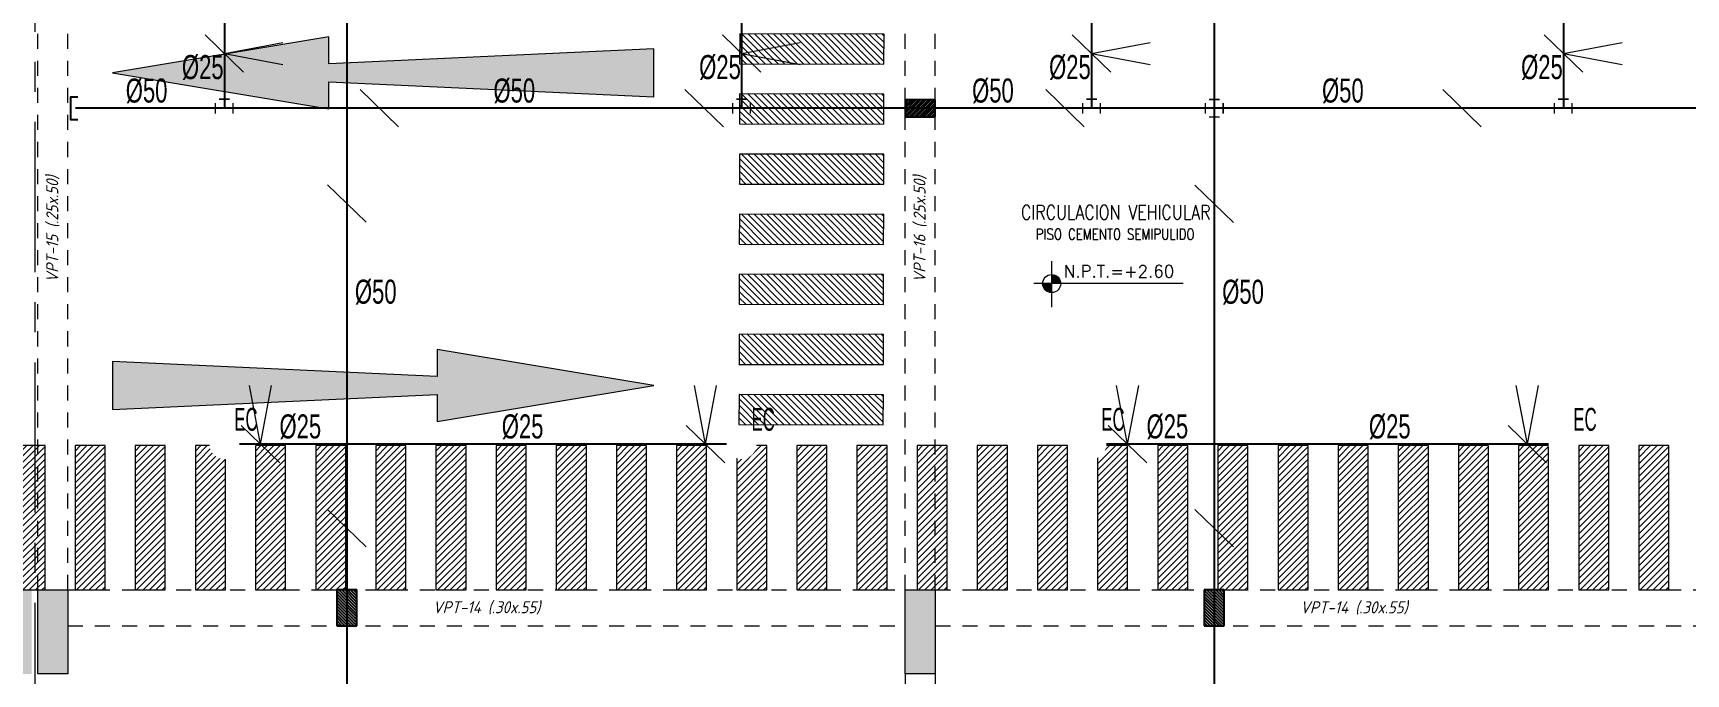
# Model space of a CAD drawing. Header units: millimetres. Extents: x 2085 to 2829, y 1352 to 1631.
# Drawn here: x 2156.79 to 2170.53, y 1527.39 to 1532.72 of the extents above; entities that cross this region are included whole.
import ezdxf
from ezdxf.enums import TextEntityAlignment as Align

# ---------------------------------------------------------------- set-up
doc = ezdxf.new("R2010")
doc.units = ezdxf.units.MM
doc.set_wipeout_variables(frame=1)
for name, pattern in [('CENTER', [2, 1.25, -0.25, 0.25, -0.25]), ('DASHED2', [0.375, 0.25, -0.125]), ('HIDDEN', [0.375, 0.25, -0.125]), ('HIDDEN2', [0.1875, 0.125, -0.0625])]:
    doc.linetypes.add(name, pattern=pattern)
doc.layers.get('0').update_dxf_attribs({"color": 251, "lineweight": 9})
for name, color, linetype, lineweight in [('000 SOS 911 - ACCESORIOS ACI', 3, 'Continuous', 20), ('000 SOS 911 ACCESORIOS', 3, 'Continuous', 20), ('000 SOS 911 ROCIADORES', 5, 'Continuous', 25), ('000 SOS 911 TEXTOS ACI', 7, 'Continuous', 9), ('000 SOS 911 TUB. ENTERRADA  ACI', 5, 'DASHED2', 25), ('000 SOS 911 TUBERIA ACI', 3, 'Continuous', 25), ('A-ESTRUCTURA-HATCH', 251, 'Continuous', 13), ('A-ESTRUCTURA-PLACAS', 251, 'Continuous', 13), ('A-ESTRUCTURA-VIGAS', 251, 'HIDDEN2', 13), ('A-MUROS', 251, 'Continuous', 9), ('A-NIVELES-NPT', 251, 'Continuous', 9), ('A-TEXTO-ACABADO PISO', 251, 'Continuous', 13), ('A-TEXTO-AMBIENTES', 251, 'Continuous', 9), ('CIRCULACION PEATONAL', 251, 'Continuous', 13)]:
    doc.layers.add(name, color=color, linetype=linetype, lineweight=lineweight)
doc.layers.add('A-ETAPAS', color=251, linetype='Continuous', lineweight=9, plot=False)
doc.layers.add('A_50_Vigas Chata', color=251, linetype='HIDDEN', lineweight=13, plot=False)
doc.styles.add('APPIA -TEXTOS-GENERALES', font='isocp.shx', dxfattribs={"oblique": 15})
doc.styles.add('PIPE', font='ARIALN.TTF', dxfattribs={"width": 0.8})
doc.styles.add('R80', font='romans.shx', dxfattribs={"width": 0.8, "oblique": 15, "height": 0.1})
doc.styles.add('ROMANS', font='romans.shx', dxfattribs={"width": 0.8})

# ---------------------------------------------------------------- blocks, each defined once
blk = doc.blocks.new('002')
at = {"layer": '000 SOS 911 ROCIADORES', "color": 5, "style": 'PIPE', "width": 0.641273}
blk.add_text('EC', height=0.1469, dxfattribs=at).set_placement((2884.569, 1470.262, 0), (2884.719, 1470.262, 0), align=Align.FIT)
blk.add_wipeout([(2884.601, 1470.177), (2884.601, 1470.178), (2884.601, 1470.179), (2884.601, 1470.18), (2884.601, 1470.182), (2884.601, 1470.183), (2884.601, 1470.184), (2884.601, 1470.185), (2884.601, 1470.186), (2884.601, 1470.188), (2884.601, 1470.189), (2884.6, 1470.19), (2884.6, 1470.191), (2884.6, 1470.192), (2884.6, 1470.194), (2884.6, 1470.195), (2884.599, 1470.196), (2884.599, 1470.197), (2884.599, 1470.198), (2884.599, 1470.199), (2884.598, 1470.201), (2884.598, 1470.202), (2884.598, 1470.203), (2884.597, 1470.204), (2884.597, 1470.205), (2884.597, 1470.206), (2884.596, 1470.207), (2884.596, 1470.209), (2884.596, 1470.21), (2884.595, 1470.211), (2884.595, 1470.212), (2884.594, 1470.213), (2884.594, 1470.214), (2884.593, 1470.215), (2884.593, 1470.216), (2884.592, 1470.217), (2884.592, 1470.218), (2884.591, 1470.22), (2884.591, 1470.221), (2884.59, 1470.222), (2884.59, 1470.223), (2884.589, 1470.224), (2884.588, 1470.225), (2884.588, 1470.226), (2884.587, 1470.227), (2884.587, 1470.228), (2884.586, 1470.229), (2884.585, 1470.23), (2884.585, 1470.231), (2884.584, 1470.232), (2884.583, 1470.233), (2884.582, 1470.234), (2884.582, 1470.235), (2884.581, 1470.236), (2884.58, 1470.237), (2884.579, 1470.238), (2884.579, 1470.238), (2884.578, 1470.239), (2884.577, 1470.24), (2884.576, 1470.241), (2884.576, 1470.242), (2884.575, 1470.243), (2884.574, 1470.244), (2884.573, 1470.245), (2884.572, 1470.245), (2884.571, 1470.246), (2884.57, 1470.247), (2884.57, 1470.248), (2884.569, 1470.249), (2884.568, 1470.249), (2884.567, 1470.25), (2884.566, 1470.251), (2884.565, 1470.252), (2884.564, 1470.252), (2884.563, 1470.253), (2884.562, 1470.254), (2884.561, 1470.255), (2884.56, 1470.255), (2884.559, 1470.256), (2884.558, 1470.257), (2884.557, 1470.257), (2884.556, 1470.258), (2884.555, 1470.259), (2884.554, 1470.259), (2884.553, 1470.26), (2884.552, 1470.26), (2884.551, 1470.261), (2884.55, 1470.261), (2884.549, 1470.262), (2884.548, 1470.263), (2884.547, 1470.263), (2884.546, 1470.264), (2884.544, 1470.264), (2884.543, 1470.264), (2884.542, 1470.265), (2884.541, 1470.265), (2884.54, 1470.266), (2884.539, 1470.266), (2884.538, 1470.267), (2884.537, 1470.267), (2884.536, 1470.267), (2884.534, 1470.268), (2884.533, 1470.268), (2884.532, 1470.268), (2884.531, 1470.269), (2884.53, 1470.269), (2884.529, 1470.269), (2884.527, 1470.27), (2884.526, 1470.27), (2884.525, 1470.27), (2884.524, 1470.27), (2884.523, 1470.271), (2884.522, 1470.271), (2884.52, 1470.271), (2884.519, 1470.271), (2884.518, 1470.271), (2884.517, 1470.271), (2884.516, 1470.272), (2884.514, 1470.272), (2884.513, 1470.272), (2884.512, 1470.272), (2884.511, 1470.272), (2884.51, 1470.272), (2884.508, 1470.272), (2884.507, 1470.272), (2884.506, 1470.272), (2884.505, 1470.272), (2884.504, 1470.272), (2884.503, 1470.272), (2884.501, 1470.272), (2884.5, 1470.272), (2884.499, 1470.272), (2884.498, 1470.272), (2884.497, 1470.272), (2884.495, 1470.271), (2884.494, 1470.271), (2884.493, 1470.271), (2884.492, 1470.271), (2884.491, 1470.271), (2884.489, 1470.271), (2884.488, 1470.27), (2884.487, 1470.27), (2884.486, 1470.27), (2884.485, 1470.27), (2884.484, 1470.269), (2884.482, 1470.269), (2884.481, 1470.269), (2884.48, 1470.268), (2884.479, 1470.268), (2884.478, 1470.268), (2884.477, 1470.267), (2884.476, 1470.267), (2884.474, 1470.267), (2884.473, 1470.266), (2884.472, 1470.266), (2884.471, 1470.265), (2884.47, 1470.265), (2884.469, 1470.264), (2884.468, 1470.264), (2884.467, 1470.264), (2884.466, 1470.263), (2884.464, 1470.263), (2884.463, 1470.262), (2884.462, 1470.261), (2884.461, 1470.261), (2884.46, 1470.26), (2884.459, 1470.26), (2884.458, 1470.259), (2884.457, 1470.259), (2884.456, 1470.258), (2884.455, 1470.257), (2884.454, 1470.257), (2884.453, 1470.256), (2884.452, 1470.255), (2884.451, 1470.255), (2884.45, 1470.254), (2884.449, 1470.253), (2884.448, 1470.252), (2884.447, 1470.252), (2884.446, 1470.251), (2884.445, 1470.25), (2884.444, 1470.249), (2884.444, 1470.249), (2884.443, 1470.248), (2884.442, 1470.247), (2884.441, 1470.246), (2884.44, 1470.245), (2884.439, 1470.245), (2884.438, 1470.244), (2884.437, 1470.243), (2884.437, 1470.242), (2884.436, 1470.241), (2884.435, 1470.24), (2884.434, 1470.239), (2884.433, 1470.238), (2884.433, 1470.238), (2884.432, 1470.237), (2884.431, 1470.236), (2884.43, 1470.235), (2884.43, 1470.234), (2884.429, 1470.233), (2884.428, 1470.232), (2884.428, 1470.231), (2884.427, 1470.23), (2884.426, 1470.229), (2884.426, 1470.228), (2884.425, 1470.227), (2884.424, 1470.226), (2884.424, 1470.225), (2884.423, 1470.224), (2884.423, 1470.223), (2884.422, 1470.222), (2884.422, 1470.221), (2884.421, 1470.22), (2884.42, 1470.218), (2884.42, 1470.217), (2884.419, 1470.216), (2884.419, 1470.215), (2884.418, 1470.214), (2884.418, 1470.213), (2884.418, 1470.212), (2884.417, 1470.211), (2884.417, 1470.21), (2884.416, 1470.209), (2884.416, 1470.207), (2884.416, 1470.206), (2884.415, 1470.205), (2884.415, 1470.204), (2884.414, 1470.203), (2884.414, 1470.202), (2884.414, 1470.201), (2884.414, 1470.199), (2884.413, 1470.198), (2884.413, 1470.197), (2884.413, 1470.196), (2884.413, 1470.195), (2884.412, 1470.194), (2884.412, 1470.192), (2884.412, 1470.191), (2884.412, 1470.19), (2884.412, 1470.189), (2884.411, 1470.188), (2884.411, 1470.186), (2884.411, 1470.185), (2884.411, 1470.184), (2884.411, 1470.183), (2884.411, 1470.182), (2884.411, 1470.18), (2884.411, 1470.179), (2884.411, 1470.178), (2884.411, 1470.177), (2884.411, 1470.176), (2884.411, 1470.174), (2884.411, 1470.173), (2884.411, 1470.172), (2884.411, 1470.171), (2884.411, 1470.17), (2884.411, 1470.168), (2884.411, 1470.167), (2884.411, 1470.166), (2884.412, 1470.165), (2884.412, 1470.164), (2884.412, 1470.163), (2884.412, 1470.161), (2884.412, 1470.16), (2884.413, 1470.159), (2884.413, 1470.158), (2884.413, 1470.157), (2884.413, 1470.155), (2884.414, 1470.154), (2884.414, 1470.153), (2884.414, 1470.152), (2884.414, 1470.151), (2884.415, 1470.15), (2884.415, 1470.149), (2884.416, 1470.147), (2884.416, 1470.146), (2884.416, 1470.145), (2884.417, 1470.144), (2884.417, 1470.143), (2884.418, 1470.142), (2884.418, 1470.141), (2884.418, 1470.14), (2884.419, 1470.138), (2884.419, 1470.137), (2884.42, 1470.136), (2884.42, 1470.135), (2884.421, 1470.134), (2884.422, 1470.133), (2884.422, 1470.132), (2884.423, 1470.131), (2884.423, 1470.13), (2884.424, 1470.129), (2884.424, 1470.128), (2884.425, 1470.127), (2884.426, 1470.126), (2884.426, 1470.125), (2884.427, 1470.124), (2884.428, 1470.123), (2884.428, 1470.122), (2884.429, 1470.121), (2884.43, 1470.12), (2884.43, 1470.119), (2884.431, 1470.118), (2884.432, 1470.117), (2884.433, 1470.116), (2884.433, 1470.115), (2884.434, 1470.114), (2884.435, 1470.113), (2884.436, 1470.113), (2884.437, 1470.112), (2884.437, 1470.111), (2884.438, 1470.11), (2884.439, 1470.109), (2884.44, 1470.108), (2884.441, 1470.107), (2884.442, 1470.107), (2884.443, 1470.106), (2884.444, 1470.105), (2884.444, 1470.104), (2884.445, 1470.103), (2884.446, 1470.103), (2884.447, 1470.102), (2884.448, 1470.101), (2884.449, 1470.1), (2884.45, 1470.1), (2884.451, 1470.099), (2884.452, 1470.098), (2884.453, 1470.098), (2884.454, 1470.097), (2884.455, 1470.096), (2884.456, 1470.096), (2884.457, 1470.095), (2884.458, 1470.095), (2884.459, 1470.094), (2884.46, 1470.093), (2884.461, 1470.093), (2884.462, 1470.092), (2884.463, 1470.092), (2884.464, 1470.091), (2884.466, 1470.091), (2884.467, 1470.09), (2884.468, 1470.09), (2884.469, 1470.089), (2884.47, 1470.089), (2884.471, 1470.088), (2884.472, 1470.088), (2884.473, 1470.087), (2884.474, 1470.087), (2884.476, 1470.087), (2884.477, 1470.086), (2884.478, 1470.086), (2884.479, 1470.086), (2884.48, 1470.085), (2884.481, 1470.085), (2884.482, 1470.085), (2884.484, 1470.084), (2884.485, 1470.084), (2884.486, 1470.084), (2884.487, 1470.084), (2884.488, 1470.083), (2884.489, 1470.083), (2884.491, 1470.083), (2884.492, 1470.083), (2884.493, 1470.082), (2884.494, 1470.082), (2884.495, 1470.082), (2884.497, 1470.082), (2884.498, 1470.082), (2884.499, 1470.082), (2884.5, 1470.082), (2884.501, 1470.082), (2884.503, 1470.082), (2884.504, 1470.082), (2884.505, 1470.082), (2884.506, 1470.082), (2884.507, 1470.082), (2884.508, 1470.082), (2884.51, 1470.082), (2884.511, 1470.082), (2884.512, 1470.082), (2884.513, 1470.082), (2884.514, 1470.082), (2884.516, 1470.082), (2884.517, 1470.082), (2884.518, 1470.082), (2884.519, 1470.082), (2884.52, 1470.083), (2884.522, 1470.083), (2884.523, 1470.083), (2884.524, 1470.083), (2884.525, 1470.084), (2884.526, 1470.084), (2884.527, 1470.084), (2884.529, 1470.084), (2884.53, 1470.085), (2884.531, 1470.085), (2884.532, 1470.085), (2884.533, 1470.086), (2884.534, 1470.086), (2884.536, 1470.086), (2884.537, 1470.087), (2884.538, 1470.087), (2884.539, 1470.087), (2884.54, 1470.088), (2884.541, 1470.088), (2884.542, 1470.089), (2884.543, 1470.089), (2884.544, 1470.09), (2884.546, 1470.09), (2884.547, 1470.091), (2884.548, 1470.091), (2884.549, 1470.092), (2884.55, 1470.092), (2884.551, 1470.093), (2884.552, 1470.093), (2884.553, 1470.094), (2884.554, 1470.095), (2884.555, 1470.095), (2884.556, 1470.096), (2884.557, 1470.096), (2884.558, 1470.097), (2884.559, 1470.098), (2884.56, 1470.098), (2884.561, 1470.099), (2884.562, 1470.1), (2884.563, 1470.1), (2884.564, 1470.101), (2884.565, 1470.102), (2884.566, 1470.103), (2884.567, 1470.103), (2884.568, 1470.104), (2884.569, 1470.105), (2884.57, 1470.106), (2884.57, 1470.107), (2884.571, 1470.107), (2884.572, 1470.108), (2884.573, 1470.109), (2884.574, 1470.11), (2884.575, 1470.111), (2884.576, 1470.112), (2884.576, 1470.113), (2884.577, 1470.113), (2884.578, 1470.114), (2884.579, 1470.115), (2884.579, 1470.116), (2884.58, 1470.117), (2884.581, 1470.118), (2884.582, 1470.119), (2884.582, 1470.12), (2884.583, 1470.121), (2884.584, 1470.122), (2884.585, 1470.123), (2884.585, 1470.124), (2884.586, 1470.125), (2884.587, 1470.126), (2884.587, 1470.127), (2884.588, 1470.128), (2884.588, 1470.129), (2884.589, 1470.13), (2884.59, 1470.131), (2884.59, 1470.132), (2884.591, 1470.133), (2884.591, 1470.134), (2884.592, 1470.135), (2884.592, 1470.136), (2884.593, 1470.137), (2884.593, 1470.138), (2884.594, 1470.14), (2884.594, 1470.141), (2884.595, 1470.142), (2884.595, 1470.143), (2884.596, 1470.144), (2884.596, 1470.145), (2884.596, 1470.146), (2884.597, 1470.147), (2884.597, 1470.149), (2884.597, 1470.15), (2884.598, 1470.151), (2884.598, 1470.152), (2884.598, 1470.153), (2884.599, 1470.154), (2884.599, 1470.155), (2884.599, 1470.157), (2884.599, 1470.158), (2884.6, 1470.159), (2884.6, 1470.16), (2884.6, 1470.161), (2884.6, 1470.163), (2884.6, 1470.164), (2884.601, 1470.165), (2884.601, 1470.166), (2884.601, 1470.167), (2884.601, 1470.168), (2884.601, 1470.17), (2884.601, 1470.171), (2884.601, 1470.172), (2884.601, 1470.173), (2884.601, 1470.174), (2884.601, 1470.176)]).translate(0, 0, 0).dxf.layer = '000 SOS 911 ROCIADORES'
blk = doc.blocks.new('003')
at = {"layer": '000 SOS 911 ROCIADORES', "xscale": 1.3, "yscale": 1.3, "zscale": 1.3}
blk.add_blockref('002', (-841.839, -416.766, 0), dxfattribs=at)
blk = doc.blocks.new('PASE EN VIGA')
at = {"layer": '000 SOS 911 TUB. ENTERRADA  ACI'}
h = blk.add_hatch(dxfattribs=at)
h.set_pattern_fill('ANSI31', color=6, scale=0.0046)
h.paths.add_polyline_path([(2188.783, 1180.57), (2188.783, 1180.71), (2188.533, 1180.71), (2188.533, 1180.57)])
at = {"layer": '000 SOS 911 TUB. ENTERRADA  ACI', "color": 6, "linetype": 'ByBlock'}
blk.add_lwpolyline([(2188.533, 1180.57), (2188.783, 1180.57), (2188.783, 1180.71), (2188.533, 1180.71)], close=True, dxfattribs=at)
blk = doc.blocks.new('007')
at = {"layer": '000 SOS 911 - ACCESORIOS ACI'}
for q in [(26830.838, -4054.765, 0), (26831.022, -4054.765, 0)]:
    blk.add_line((26830.93, -4055.252, 0), q, dxfattribs=at)
blk = doc.blocks.new('ACCS.ELBOW.90')
at = {"layer": '000 SOS 911 - ACCESORIOS ACI', "color": 100}
for p, q in [((0.098, 0.168), (-0.098, 0.168)), ((0.168, -0.098), (0.168, 0.098))]:
    blk.add_line(p, q, dxfattribs=at)
at = {"layer": '000 SOS 911 - ACCESORIOS ACI', "color": 9}
for p in [(0, 0.168), (0.168, 0)]:
    blk.add_line(p, (0, 0), dxfattribs=at)
blk = doc.blocks.new('EST P1')
at = {"layer": 'A-ESTRUCTURA-HATCH'}
h = blk.add_hatch(color=256, dxfattribs=at)
h.dxf.hatch_style = 1
h.paths.add_polyline_path([(51.865, 5.05), (47.915, 5.05), (47.915, -0.15), (50.25, -0.15), (50.25, 0), (48.065, 0), (48.065, 2.05), (51.865, 2.05), (51.865, 2.2), (48.065, 2.2), (48.065, 4.85), (51.715, 4.85), (51.715, 3.2), (51.865, 3.2)])
h.paths.add_polyline_path([(1.925, -0.151), (-0.175, -0.151), (-0.175, 4.85), (-3.56, 4.85), (-3.56, 5.05), (3.775, 5.05), (3.775, 1.9), (3.625, 1.9), (3.625, 4.85), (-0.025, 4.85), (-0.025, 2.2), (1.925, 2.2), (1.925, 2.05), (-0.025, 2.05), (-0.025, 0), (1.925, -0.001)])
h.paths.add_polyline_path([(71.63, -6.15), (71.88, -6.15), (71.88, -6.85), (71.63, -6.85)])
h.paths.add_polyline_path([(64.42, -6.15), (64.67, -6.15), (64.67, -6.85), (64.42, -6.85)])
h.paths.add_polyline_path([(57.21, -6.15), (57.46, -6.15), (57.46, -6.85), (57.21, -6.85)])
h.paths.add_polyline_path([(50, -6.15), (50.25, -6.15), (50.25, -6.85), (50, -6.85)])
h.paths.add_polyline_path([(42.79, -6.15), (43.04, -6.15), (43.04, -6.85), (42.79, -6.85)])
h.paths.add_polyline_path([(42.79, 0.55), (43.04, 0.55), (43.04, -0.15), (42.79, -0.15)])
h.paths.add_polyline_path([(35.58, -6.15), (35.83, -6.15), (35.83, -6.85), (35.58, -6.85)])
h.paths.add_polyline_path([(35.58, 0.55), (35.83, 0.55), (35.83, -0.15), (35.58, -0.15)])
h.paths.add_polyline_path([(35.28, -6.15), (35.53, -6.15), (35.53, -6.85), (35.28, -6.85)])
h.paths.add_polyline_path([(35.28, 0.55), (35.53, 0.55), (35.53, -0.15), (35.28, -0.15)])
h.paths.add_polyline_path([(30.28, -6.15), (30.53, -6.15), (30.53, -6.85), (30.28, -6.85)])
h.paths.add_polyline_path([(30.28, 0.55), (30.53, 0.55), (30.53, -0.15), (30.28, -0.15)])
h.paths.add_polyline_path([(23.07, -6.15), (23.32, -6.15), (23.32, -6.85), (23.07, -6.85)])
h.paths.add_polyline_path([(23.07, 0.55), (23.32, 0.55), (23.32, -0.15), (23.07, -0.15)])
h.paths.add_polyline_path([(18.07, -6.15), (18.32, -6.15), (18.32, -6.85), (18.07, -6.85)])
h.paths.add_polyline_path([(18.07, 0.55), (18.32, 0.55), (18.32, -0.15), (18.07, -0.15)])
h.paths.add_polyline_path([(10.86, -6.15), (11.11, -6.15), (11.11, -6.85), (10.86, -6.85)])
h.paths.add_polyline_path([(10.86, 0.55), (11.11, 0.55), (11.11, -0.15), (10.86, -0.15)])
h.paths.add_polyline_path([(3.65, -6.15), (3.9, -6.15), (3.9, -6.85), (3.65, -6.85)])
h.paths.add_polyline_path([(3.625, 0.55), (3.9, 0.55), (3.9, -0.15), (3.625, -0.15)])
h.paths.add_polyline_path([(-3.56, -6.15), (-3.31, -6.15), (-3.31, -6.85), (-3.56, -6.85)])
h.paths.add_polyline_path([(-3.56, 0.55), (-3.31, 0.55), (-3.31, -0.15), (-3.56, -0.15)])
h.paths.add_polyline_path([(-3.86, -6.15), (-3.61, -6.15), (-3.61, -6.85), (-3.86, -6.85)])
h.paths.add_polyline_path([(-3.86, 0.55), (-3.61, 0.55), (-3.61, -0.15), (-3.86, -0.15)])
h.paths.add_polyline_path([(-11.07, -6.15), (-10.82, -6.15), (-10.82, -6.85), (-11.07, -6.85)])
h.paths.add_polyline_path([(-11.07, 0.55), (-10.82, 0.55), (-10.82, -0.15), (-11.07, -0.15)])
h.paths.add_polyline_path([(-18.28, -6.15), (-18.03, -6.15), (-18.03, -6.85), (-18.28, -6.85)])
h.paths.add_polyline_path([(-18.28, 0.55), (-18.03, 0.55), (-18.03, -0.15), (-18.28, -0.15)])
h.paths.add_polyline_path([(-25.49, -6.15), (-25.24, -6.15), (-25.24, -6.85), (-25.49, -6.85)])
h.paths.add_polyline_path([(-25.49, 0.55), (-25.24, 0.55), (-25.24, -0.15), (-25.49, -0.15)])
h.paths.add_polyline_path([(-32.7, -6.15), (-32.45, -6.15), (-32.45, -6.85), (-32.7, -6.85)])
h.paths.add_polyline_path([(-32.7, 0.55), (-32.45, 0.55), (-32.45, -0.15), (-32.7, -0.15)])
h.paths.add_polyline_path([(-39.91, -6.15), (-39.66, -6.15), (-39.66, -6.85), (-39.91, -6.85)])
h.paths.add_polyline_path([(-39.91, 0.55), (-39.66, 0.55), (-39.66, -0.15), (-39.91, -0.15)])
at = {"layer": 'A-ESTRUCTURA-PLACAS'}
for points in [[(-3.56, -6.15), (-3.31, -6.15), (-3.31, -6.85), (-3.56, -6.85)], [(3.65, -6.15), (3.9, -6.15), (3.9, -6.85), (3.65, -6.85)]]:
    blk.add_lwpolyline(points, close=True, dxfattribs=at)
at = {"layer": 'A-ESTRUCTURA-VIGAS'}
for points in [[(-3.56, -6.15), (-3.56, -0.15)], [(-3.31, -6.15), (-3.31, -0.15)], [(3.65, -6.15), (3.65, -0.15)], [(3.9, -6.15), (3.9, -0.15)], [(-3.31, -6.15), (3.65, -6.15)], [(3.901, -6.151), (10.86, -6.151)], [(-3.31, -6.45), (3.65, -6.45)], [(3.901, -6.451), (10.86, -6.451)], [(3.65, -6.85), (3.65, -11.15)], [(3.9, -6.85), (3.9, -11.15)]]:
    blk.add_lwpolyline(points, dxfattribs=at)
at = {"layer": 'A_50_Vigas Chata', "char_height": 0.1, "attachment_point": 5, "rotation": 90, "style": 'APPIA -TEXTOS-GENERALES'}
for s, insert in [('VPT-15 (.25x.50)', (-3.435, -3.15)), ('VPT-16 (.25x.50)', (3.775, -3.15))]:
    blk.add_mtext(s, dxfattribs=dict(at, insert=insert))
at = {"layer": 'A_50_Vigas Chata', "char_height": 0.1, "attachment_point": 5, "style": 'APPIA -TEXTOS-GENERALES'}
for insert in [(0.17, -6.3), (7.381, -6.301)]:
    blk.add_mtext('VPT-14 (.30x.55)', dxfattribs=dict(at, insert=insert))
blk = doc.blocks.new('*U112')
at = {"layer": 'CIRCULACION PEATONAL'}
h = blk.add_hatch(dxfattribs=at)
h.set_pattern_fill('ANSI31', color=256, scale=0.3)
h.set_pattern_definition([(45, (60.250368, 0), (-0.0265165, 0.0265165), [])])
h.paths.add_polyline_path([(60.547, 0.228), (60.297, 0.228), (60.297, -0.972), (60.547, -0.972)])
h = blk.add_hatch(dxfattribs=at)
h.set_pattern_fill('ANSI31', color=256, scale=0.3)
h.set_pattern_definition([(45, (60.750368, 0), (-0.0265165, 0.0265165), [])])
h.paths.add_polyline_path([(61.047, 0.228), (60.797, 0.228), (60.797, -0.972), (61.047, -0.972)])
h = blk.add_hatch(dxfattribs=at)
h.set_pattern_fill('ANSI31', color=256, scale=0.3)
h.set_pattern_definition([(45, (61.250368, 0), (-0.0265165, 0.0265165), [])])
h.paths.add_polyline_path([(61.547, 0.228), (61.297, 0.228), (61.297, -0.972), (61.547, -0.972)])
h = blk.add_hatch(dxfattribs=at)
h.set_pattern_fill('ANSI31', color=256, scale=0.3)
h.set_pattern_definition([(45, (61.750368, 0), (-0.0265165, 0.0265165), [])])
h.paths.add_polyline_path([(62.047, 0.228), (61.797, 0.228), (61.797, -0.972), (62.047, -0.972)])
h = blk.add_hatch(dxfattribs=at)
h.set_pattern_fill('ANSI31', color=256, scale=0.3)
h.set_pattern_definition([(45, (62.250368, 0), (-0.0265165, 0.0265165), [])])
h.paths.add_polyline_path([(62.547, 0.228), (62.297, 0.228), (62.297, -0.972), (62.547, -0.972)])
h = blk.add_hatch(dxfattribs=at)
h.set_pattern_fill('ANSI31', color=256, scale=0.3)
h.set_pattern_definition([(45, (62.750368, 0), (-0.0265165, 0.0265165), [])])
h.paths.add_polyline_path([(63.047, 0.228), (62.797, 0.228), (62.797, -0.972), (63.047, -0.972)])
h = blk.add_hatch(dxfattribs=at)
h.set_pattern_fill('ANSI31', color=256, scale=0.3)
h.set_pattern_definition([(45, (63.250368, 0), (-0.0265165, 0.0265165), [])])
h.paths.add_polyline_path([(63.547, 0.228), (63.297, 0.228), (63.297, -0.972), (63.547, -0.972)])
h = blk.add_hatch(dxfattribs=at)
h.set_pattern_fill('ANSI31', color=256, scale=0.3)
h.set_pattern_definition([(45, (63.750368, 0), (-0.0265165, 0.0265165), [])])
h.paths.add_polyline_path([(64.047, 0.228), (63.797, 0.228), (63.797, -0.972), (64.047, -0.972)])
h = blk.add_hatch(dxfattribs=at)
h.set_pattern_fill('ANSI31', color=256, scale=0.3)
h.set_pattern_definition([(45, (64.250368, 0), (-0.0265165, 0.0265165), [])])
h.paths.add_polyline_path([(64.547, 0.228), (64.297, 0.228), (64.297, -0.972), (64.547, -0.972)])
h = blk.add_hatch(dxfattribs=at)
h.set_pattern_fill('ANSI31', color=256, scale=0.3)
h.set_pattern_definition([(45, (64.750368, 0), (-0.0265165, 0.0265165), [])])
h.paths.add_polyline_path([(65.047, 0.228), (64.797, 0.228), (64.797, -0.972), (65.047, -0.972)])
h = blk.add_hatch(dxfattribs=at)
h.set_pattern_fill('ANSI31', color=256, scale=0.3)
h.set_pattern_definition([(45, (65.250368, 0), (-0.0265165, 0.0265165), [])])
h.paths.add_polyline_path([(65.547, 0.228), (65.297, 0.228), (65.297, -0.972), (65.547, -0.972)])
h = blk.add_hatch(dxfattribs=at)
h.set_pattern_fill('ANSI31', color=256, scale=0.3)
h.set_pattern_definition([(45, (65.750368, 0), (-0.0265165, 0.0265165), [])])
h.paths.add_polyline_path([(66.047, 0.228), (65.797, 0.228), (65.797, -0.972), (66.047, -0.972)])
h = blk.add_hatch(dxfattribs=at)
h.set_pattern_fill('ANSI31', color=256, scale=0.3)
h.set_pattern_definition([(45, (66.250368, 0), (-0.0265165, 0.0265165), [])])
h.paths.add_polyline_path([(66.547, 0.228), (66.297, 0.228), (66.297, -0.972), (66.547, -0.972)])
h = blk.add_hatch(dxfattribs=at)
h.set_pattern_fill('ANSI31', color=256, scale=0.3)
h.set_pattern_definition([(45, (66.750368, 0), (-0.0265165, 0.0265165), [])])
h.paths.add_polyline_path([(67.047, 0.228), (66.797, 0.228), (66.797, -0.972), (67.047, -0.972)])
h = blk.add_hatch(dxfattribs=at)
h.set_pattern_fill('ANSI31', color=256, scale=0.3)
h.set_pattern_definition([(45, (67.250368, 0), (-0.0265165, 0.0265165), [])])
h.paths.add_polyline_path([(67.547, 0.228), (67.297, 0.228), (67.297, -0.972), (67.547, -0.972)])
h = blk.add_hatch(dxfattribs=at)
h.set_pattern_fill('ANSI31', color=256, scale=0.3)
h.set_pattern_definition([(45, (67.750368, 0), (-0.0265165, 0.0265165), [])])
h.paths.add_polyline_path([(68.047, 0.228), (67.797, 0.228), (67.797, -0.972), (68.047, -0.972)])
h = blk.add_hatch(dxfattribs=at)
h.set_pattern_fill('ANSI31', color=256, scale=0.3)
h.set_pattern_definition([(45, (68.250368, 0), (-0.0265165, 0.0265165), [])])
h.paths.add_polyline_path([(68.547, 0.228), (68.297, 0.228), (68.297, -0.972), (68.547, -0.972)])
h = blk.add_hatch(dxfattribs=at)
h.set_pattern_fill('ANSI31', color=256, scale=0.3)
h.set_pattern_definition([(45, (68.750368, 0), (-0.0265165, 0.0265165), [])])
h.paths.add_polyline_path([(69.047, 0.228), (68.797, 0.228), (68.797, -0.972), (69.047, -0.972)])
h = blk.add_hatch(dxfattribs=at)
h.set_pattern_fill('ANSI31', color=256, scale=0.3)
h.set_pattern_definition([(45, (69.250368, 0), (-0.0265165, 0.0265165), [])])
h.paths.add_polyline_path([(69.547, 0.228), (69.297, 0.228), (69.297, -0.972), (69.547, -0.972)])
h = blk.add_hatch(dxfattribs=at)
h.set_pattern_fill('ANSI31', color=256, scale=0.3)
h.set_pattern_definition([(45, (69.750368, 0), (-0.0265165, 0.0265165), [])])
h.paths.add_polyline_path([(70.047, 0.228), (69.797, 0.228), (69.797, -0.972), (70.047, -0.972)])
h = blk.add_hatch(dxfattribs=at)
h.set_pattern_fill('ANSI31', color=256, scale=0.3)
h.set_pattern_definition([(45, (70.250368, 0), (-0.0265165, 0.0265165), [])])
h.paths.add_polyline_path([(70.547, 0.228), (70.297, 0.228), (70.297, -0.972), (70.547, -0.972)])
h = blk.add_hatch(dxfattribs=at)
h.set_pattern_fill('ANSI31', color=256, scale=0.3)
h.set_pattern_definition([(45, (70.750368, 0), (-0.0265165, 0.0265165), [])])
h.paths.add_polyline_path([(71.047, 0.228), (70.797, 0.228), (70.797, -0.972), (71.047, -0.972)])
h = blk.add_hatch(dxfattribs=at)
h.set_pattern_fill('ANSI31', color=256, scale=0.3)
h.set_pattern_definition([(45, (71.250368, 0), (-0.0265165, 0.0265165), [])])
h.paths.add_polyline_path([(71.547, 0.228), (71.297, 0.228), (71.297, -0.972), (71.547, -0.972)])
h = blk.add_hatch(dxfattribs=at)
h.set_pattern_fill('ANSI31', color=256, scale=0.3)
h.set_pattern_definition([(45, (71.750368, 0), (-0.0265165, 0.0265165), [])])
h.paths.add_polyline_path([(72.047, 0.228), (71.797, 0.228), (71.797, -0.972), (72.047, -0.972)])
h = blk.add_hatch(dxfattribs=at)
h.set_pattern_fill('ANSI31', color=256, scale=0.3)
h.set_pattern_definition([(45, (72.250368, 0), (-0.0265165, 0.0265165), [])])
h.paths.add_polyline_path([(72.547, 0.228), (72.297, 0.228), (72.297, -0.972), (72.547, -0.972)])
h = blk.add_hatch(dxfattribs=at)
h.set_pattern_fill('ANSI31', color=256, scale=0.3)
h.set_pattern_definition([(45, (72.750368, 0), (-0.0265165, 0.0265165), [])])
h.paths.add_polyline_path([(73.047, 0.228), (72.797, 0.228), (72.797, -0.972), (73.047, -0.972)])
h = blk.add_hatch(dxfattribs=at)
h.set_pattern_fill('ANSI31', color=256, scale=0.3)
h.set_pattern_definition([(45, (73.250368, 0), (-0.0265165, 0.0265165), [])])
h.paths.add_polyline_path([(73.547, 0.228), (73.297, 0.228), (73.297, -0.972), (73.547, -0.972)])
h = blk.add_hatch(dxfattribs=at)
h.set_pattern_fill('ANSI31', color=256, scale=0.3)
h.set_pattern_definition([(45, (73.750368, 0), (-0.0265165, 0.0265165), [])])
h.paths.add_polyline_path([(74.047, 0.228), (73.797, 0.228), (73.797, -0.972), (74.047, -0.972)])
for points in [[(60.297, -0.972), (60.547, -0.972), (60.547, 0.228), (60.297, 0.228)], [(60.797, -0.972), (61.047, -0.972), (61.047, 0.228), (60.797, 0.228)], [(61.297, -0.972), (61.547, -0.972), (61.547, 0.228), (61.297, 0.228)], [(61.797, -0.972), (62.047, -0.972), (62.047, 0.228), (61.797, 0.228)], [(62.297, -0.972), (62.547, -0.972), (62.547, 0.228), (62.297, 0.228)], [(62.797, -0.972), (63.047, -0.972), (63.047, 0.228), (62.797, 0.228)], [(63.297, -0.972), (63.547, -0.972), (63.547, 0.228), (63.297, 0.228)], [(63.797, -0.972), (64.047, -0.972), (64.047, 0.228), (63.797, 0.228)], [(64.297, -0.972), (64.547, -0.972), (64.547, 0.228), (64.297, 0.228)], [(64.797, -0.972), (65.047, -0.972), (65.047, 0.228), (64.797, 0.228)], [(65.297, -0.972), (65.547, -0.972), (65.547, 0.228), (65.297, 0.228)], [(65.797, -0.972), (66.047, -0.972), (66.047, 0.228), (65.797, 0.228)], [(66.297, -0.972), (66.547, -0.972), (66.547, 0.228), (66.297, 0.228)], [(66.797, -0.972), (67.047, -0.972), (67.047, 0.228), (66.797, 0.228)], [(67.297, -0.972), (67.547, -0.972), (67.547, 0.228), (67.297, 0.228)], [(67.797, -0.972), (68.047, -0.972), (68.047, 0.228), (67.797, 0.228)], [(68.297, -0.972), (68.547, -0.972), (68.547, 0.228), (68.297, 0.228)], [(68.797, -0.972), (69.047, -0.972), (69.047, 0.228), (68.797, 0.228)], [(69.297, -0.972), (69.547, -0.972), (69.547, 0.228), (69.297, 0.228)], [(69.797, -0.972), (70.047, -0.972), (70.047, 0.228), (69.797, 0.228)], [(70.297, -0.972), (70.547, -0.972), (70.547, 0.228), (70.297, 0.228)], [(70.797, -0.972), (71.047, -0.972), (71.047, 0.228), (70.797, 0.228)], [(71.297, -0.972), (71.547, -0.972), (71.547, 0.228), (71.297, 0.228)], [(71.797, -0.972), (72.047, -0.972), (72.047, 0.228), (71.797, 0.228)], [(72.297, -0.972), (72.547, -0.972), (72.547, 0.228), (72.297, 0.228)], [(72.797, -0.972), (73.047, -0.972), (73.047, 0.228), (72.797, 0.228)], [(73.297, -0.972), (73.547, -0.972), (73.547, 0.228), (73.297, 0.228)], [(73.797, -0.972), (74.047, -0.972), (74.047, 0.228), (73.797, 0.228)]]:
    blk.add_lwpolyline(points, close=True, dxfattribs=at)
blk = doc.blocks.new('*U114')
at = {"layer": 'CIRCULACION PEATONAL'}
h = blk.add_hatch(dxfattribs=at)
h.set_pattern_fill('ANSI31', color=256, scale=0.3)
h.set_pattern_definition([(45, (114.11085, 0), (-0.0265165, 0.0265165), [])])
h.paths.add_polyline_path([(114.408, 0.228), (114.158, 0.228), (114.158, -0.972), (114.408, -0.972)])
h = blk.add_hatch(dxfattribs=at)
h.set_pattern_fill('ANSI31', color=256, scale=0.3)
h.set_pattern_definition([(45, (114.61085, 0), (-0.0265165, 0.0265165), [])])
h.paths.add_polyline_path([(114.908, 0.228), (114.658, 0.228), (114.658, -0.972), (114.908, -0.972)])
h = blk.add_hatch(dxfattribs=at)
h.set_pattern_fill('ANSI31', color=256, scale=0.3)
h.set_pattern_definition([(45, (115.11085, 0), (-0.0265165, 0.0265165), [])])
h.paths.add_polyline_path([(115.408, 0.228), (115.158, 0.228), (115.158, -0.972), (115.408, -0.972)])
h = blk.add_hatch(dxfattribs=at)
h.set_pattern_fill('ANSI31', color=256, scale=0.3)
h.set_pattern_definition([(45, (115.61085, 0), (-0.0265165, 0.0265165), [])])
h.paths.add_polyline_path([(115.908, 0.228), (115.658, 0.228), (115.658, -0.972), (115.908, -0.972)])
h = blk.add_hatch(dxfattribs=at)
h.set_pattern_fill('ANSI31', color=256, scale=0.3)
h.set_pattern_definition([(45, (116.11085, 0), (-0.0265165, 0.0265165), [])])
h.paths.add_polyline_path([(116.408, 0.228), (116.158, 0.228), (116.158, -0.972), (116.408, -0.972)])
h = blk.add_hatch(dxfattribs=at)
h.set_pattern_fill('ANSI31', color=256, scale=0.3)
h.set_pattern_definition([(45, (116.61085, 0), (-0.0265165, 0.0265165), [])])
h.paths.add_polyline_path([(116.908, 0.228), (116.658, 0.228), (116.658, -0.972), (116.908, -0.972)])
h = blk.add_hatch(dxfattribs=at)
h.set_pattern_fill('ANSI31', color=256, scale=0.3)
h.set_pattern_definition([(45, (117.11085, 0), (-0.0265165, 0.0265165), [])])
h.paths.add_polyline_path([(117.408, 0.228), (117.158, 0.228), (117.158, -0.972), (117.408, -0.972)])
for points in [[(114.158, -0.972), (114.408, -0.972), (114.408, 0.228), (114.158, 0.228)], [(114.658, -0.972), (114.908, -0.972), (114.908, 0.228), (114.658, 0.228)], [(115.158, -0.972), (115.408, -0.972), (115.408, 0.228), (115.158, 0.228)], [(115.658, -0.972), (115.908, -0.972), (115.908, 0.228), (115.658, 0.228)], [(116.158, -0.972), (116.408, -0.972), (116.408, 0.228), (116.158, 0.228)], [(116.658, -0.972), (116.908, -0.972), (116.908, 0.228), (116.658, 0.228)], [(117.158, -0.972), (117.408, -0.972), (117.408, 0.228), (117.158, 0.228)]]:
    blk.add_lwpolyline(points, close=True, dxfattribs=at)
blk = doc.blocks.new('PO_GUARDIA CIVIL ESQ FAISANES_PLANTAS_Sotanos_REVA_2022.01.24 - copia$0$XREF_SOTANOS - ETAPA 1-2020.06.26$0$frr')
at = {"transparency": 33554687}
blk.add_hatch(color=8, dxfattribs=at).paths.add_polyline_path([(0.002, -0.011), (-0.002, -0.011), (-0.3, -1.8), (-0.075, -1.8), (-0.2, -4.5), (0.2, -4.5), (0.075, -1.8), (0.3, -1.8)])
at = {"color": 7}
blk.add_lwpolyline([(-0.2, -4.5), (0.2, -4.5), (0.075, -1.8), (0.3, -1.8), (0, 0), (-0.3, -1.8), (-0.075, -1.8)], close=True, dxfattribs=at)
blk = doc.blocks.new('SIM NIVEL PLANTA')
at = {"linetype": 'Continuous'}
h = blk.add_hatch(dxfattribs=at)
h.set_pattern_fill('_USER', color=256, scale=0.099996, angle=45, style=0, pattern_type=0)
h.set_pattern_definition([(45, (35396.10581, 26516.4892), (-0.0707080889, 0.0707080889), [])])
h.paths.add_polyline_path([(-17.03, 0), (-15.53, 0, 0.409209), (-17.03, 1.47)])
h.paths.add_polyline_path([(-18.53, 0, 0.419236), (-17.03, -1.53), (-17.03, 0)])
for p, q in [((-17.03, -3.97), (-17.03, 3.72)), ((4.81, 0), (-20, 0))]:
    blk.add_line(p, q)
blk.add_circle((-17.03, -0.03), 1.5, dxfattribs=at)
at = {"style": 'R80'}
blk.add_attdef('N.P.T.+0.00', text='', height=2.03, dxfattribs=at).set_placement((-5.83, 2.01), align=Align.MIDDLE_CENTER)

msp = doc.modelspace()

# ---------------------------------------------------------------- linework, layer by layer
at = {"layer": '000 SOS 911 - ACCESORIOS ACI'}
for p, q in [((2158.542, 1532.394), (2158.222, 1532.705)), ((2162.842, 1532.394), (2162.522, 1532.705)), ((2165.751, 1532.394), (2165.43, 1532.705)), ((2169.674, 1532.394), (2169.354, 1532.705)), ((2159.83, 1531.938), (2159.51, 1532.249)), ((2162.53, 1531.938), (2162.21, 1532.249)), ((2165.53, 1531.938), (2165.21, 1532.249)), ((2168.83, 1531.938), (2168.51, 1532.249)), ((2159.561, 1531.145), (2159.24, 1531.456)), ((2166.771, 1531.144), (2166.45, 1531.455)), ((2158.842, 1529.144), (2158.522, 1529.455)), ((2162.542, 1529.144), (2162.222, 1529.455)), ((2166.051, 1529.144), (2165.73, 1529.455)), ((2169.374, 1529.144), (2169.054, 1529.455)), ((2159.561, 1528.445), (2159.24, 1528.756)), ((2166.771, 1528.444), (2166.45, 1528.755))]:
    msp.add_line(p, q, dxfattribs=at)
at = {"layer": '000 SOS 911 TUBERIA ACI'}
for points in [[(2159.401, 1537.149), (2159.401, 1524.999)], [(2166.611, 1536.535), (2166.611, 1524.999)], [(2158.382, 1532.849), (2158.382, 1532.094)], [(2162.682, 1532.849), (2162.682, 1532.094)], [(2165.591, 1532.849), (2165.591, 1532.094)], [(2169.514, 1532.849), (2169.514, 1532.094)], [(2157.165, 1531.998), (2157.106, 1531.998), (2157.106, 1532.189), (2157.165, 1532.189)], [(2183.586, 1532.094), (2157.143, 1532.094)], [(2162.682, 1529.299), (2158.382, 1529.299)], [(2169.514, 1529.299), (2165.591, 1529.299)]]:
    msp.add_lwpolyline(points, dxfattribs=at)
at = {"layer": 'A-ETAPAS', "color": 4, "linetype": 'CENTER'}
msp.add_line((2156.806, 1543.98), (2156.806, 1521.825), dxfattribs=at)
at = {"layer": 'A-ETAPAS', "linetype": 'CENTER'}
msp.add_line((2156.806, 1543.98), (2156.806, 1521.825), dxfattribs=at)
at = {"layer": 'A-MUROS'}
for points in [[(2156.831, 1528.088), (2157.081, 1528.088), (2157.081, 1527.388), (2156.831, 1527.388)], [(2164.041, 1528.088), (2164.291, 1528.088), (2164.291, 1527.388), (2164.041, 1527.388)]]:
    msp.add_lwpolyline(points, close=True, dxfattribs=at)

# ---------------------------------------------------------------- block references
msp.add_blockref('EST P1', (2160.391, 1534.238))
at = {"transparency": 33554483}
for p, rotation in [((2157.451, 1532.388), 90), ((2157.451, 1532.388), 90), ((2161.951, 1529.788), 270), ((2161.951, 1529.788), 270)]:
    msp.add_blockref('PO_GUARDIA CIVIL ESQ FAISANES_PLANTAS_Sotanos_REVA_2022.01.24 - copia$0$XREF_SOTANOS - ETAPA 1-2020.06.26$0$frr', p, dxfattribs=dict(at, rotation=rotation))
for name, p, rotation in [('*U114', (2163.853, 1646.869), 269.8920787475916), ('*U112', (2230.688, 1528.315), 180)]:
    msp.add_blockref(name, p, dxfattribs=dict(rotation=rotation))
at = {"layer": '000 SOS 911 - ACCESORIOS ACI'}
for p, xscale, yscale, zscale, rotation in [((2158.382, 1532.094), -0.4394526855468785, 0.4394526855468736, 0.4394526855468736, 359.9974143215402), ((2158.382, 1532.094), 0.4394526855468786, 0.4394526855468786, 0.4394526855468786, 0.002585678459824783), ((2162.682, 1532.094), -0.4394526855468785, 0.4394526855468736, 0.4394526855468736, 359.9974143215402), ((2162.682, 1532.094), 0.4394526855468786, 0.4394526855468786, 0.4394526855468786, 0.002585678459824783), ((2165.591, 1532.094), -0.4394526855468785, 0.4394526855468736, 0.4394526855468736, 359.9974143215402), ((2165.591, 1532.094), 0.4394526855468786, 0.4394526855468786, 0.4394526855468786, 0.002585678459824783), ((2166.611, 1532.093), -0.4394526855468786, 0.4394526855468736, 0.4394526855468736, 359.9974143215402), ((2166.611, 1532.093), 0.4394526855468787, 0.4394526855468787, 0.4394526855468787, 0.002585678459824782), ((2166.611, 1532.093), -0.4394526855468787, 0.4394526855468784, 0.4394526855468784, 179.9974143215402), ((2169.514, 1532.094), -0.4394526855468785, 0.4394526855468736, 0.4394526855468736, 359.9974143215402), ((2169.514, 1532.094), 0.4394526855468786, 0.4394526855468786, 0.4394526855468786, 0.002585678459824783)]:
    msp.add_blockref('ACCS.ELBOW.90', p, dxfattribs=dict(at, xscale=xscale, yscale=yscale, zscale=zscale, rotation=rotation))
at = {"layer": '000 SOS 911 ACCESORIOS', "rotation": 270}
for p in [(6213.634, 28363.479, 0), (6217.934, 28363.479, 0), (6220.843, 28363.479, 0), (6224.767, 28363.479, 0)]:
    msp.add_blockref('007', p, dxfattribs=at)
at = {"layer": '000 SOS 911 ACCESORIOS'}
for p in [(-24672.248, 5584.552, 0), (-24668.548, 5584.552, 0), (-24665.039, 5584.552, 0), (-24661.716, 5584.552, 0)]:
    msp.add_blockref('007', p, dxfattribs=at)
at = {"layer": '000 SOS 911 TUB. ENTERRADA  ACI'}
msp.add_blockref('PASE EN VIGA', (-24.492, 351.453), dxfattribs=at)
at = {"layer": '000 SOS 911 TUB. ENTERRADA  ACI', "xscale": 1.200647668218153, "yscale": 1.200647668218153, "zscale": 1.200647668218153, "rotation": 90}
for p in [(3576.933, -1099.869), (3584.143, -1099.869)]:
    msp.add_blockref('PASE EN VIGA', p, dxfattribs=at)
at = {"layer": 'A-NIVELES-NPT', "xscale": 0.05, "yscale": 0.05, "zscale": 0.05}
msp.add_blockref('SIM NIVEL PLANTA', (2166.111, 1530.637), dxfattribs=at).add_auto_attribs({'N.P.T.+0.00': 'N.P.T.=+2.60'})

# ---------------------------------------------------------------- texts
at = {"layer": '000 SOS 911 TEXTOS ACI', "char_height": 0.2, "attachment_point": 1, "style": 'PIPE'}
for s, insert in [('%%C25', (2158.029, 1532.536, 0)), ('%%C25', (2162.329, 1532.536, 0)), ('%%C25', (2165.238, 1532.536, 0)), ('%%C25', (2169.162, 1532.536, 0)), ('%%C50', (2157.562, 1532.341, 0)), ('%%C50', (2160.619, 1532.341, 0)), ('%%C50', (2164.598, 1532.341, 0)), ('%%C50', (2167.507, 1532.341, 0)), ('%%C50', (2159.467, 1530.668, 0)), ('%%C50', (2166.677, 1530.667, 0)), ('%%C25', (2158.84, 1529.547, 0)), ('%%C25', (2160.688, 1529.547, 0)), ('%%C25', (2166.048, 1529.547, 0)), ('%%C25', (2167.897, 1529.547, 0))]:
    msp.add_mtext_dynamic_manual_height_columns(s, width=0.551, gutter_width=1.915, heights=[0.0124], dxfattribs=dict(at, insert=insert))
at = {"layer": 'A-TEXTO-ACABADO PISO', "insert": (2165.787, 1531.091), "char_height": 0.09, "attachment_point": 2, "style": 'ROMANS'}
msp.add_mtext_dynamic_manual_height_columns('PISO CEMENTO SEMIPULIDO', width=1.58631, gutter_width=12.5, heights=[0], dxfattribs=at)
at = {"layer": 'A-TEXTO-AMBIENTES', "insert": (2165.792, 1531.228, 0), "char_height": 0.12, "width": 2.55621, "attachment_point": 5, "style": 'ROMANS'}
msp.add_mtext('CIRCULACION VEHICULAR', dxfattribs=at)

# ---------------------------------------------------------------- next in the draw order: block references
at = {"layer": '000 SOS 911 ROCIADORES'}
for p in [(-749.637, 34.836), (-745.337, 34.836), (-742.429, 34.836), (-738.505, 34.836)]:
    msp.add_blockref('003', p, dxfattribs=at)

doc.saveas('drawing.dxf')
